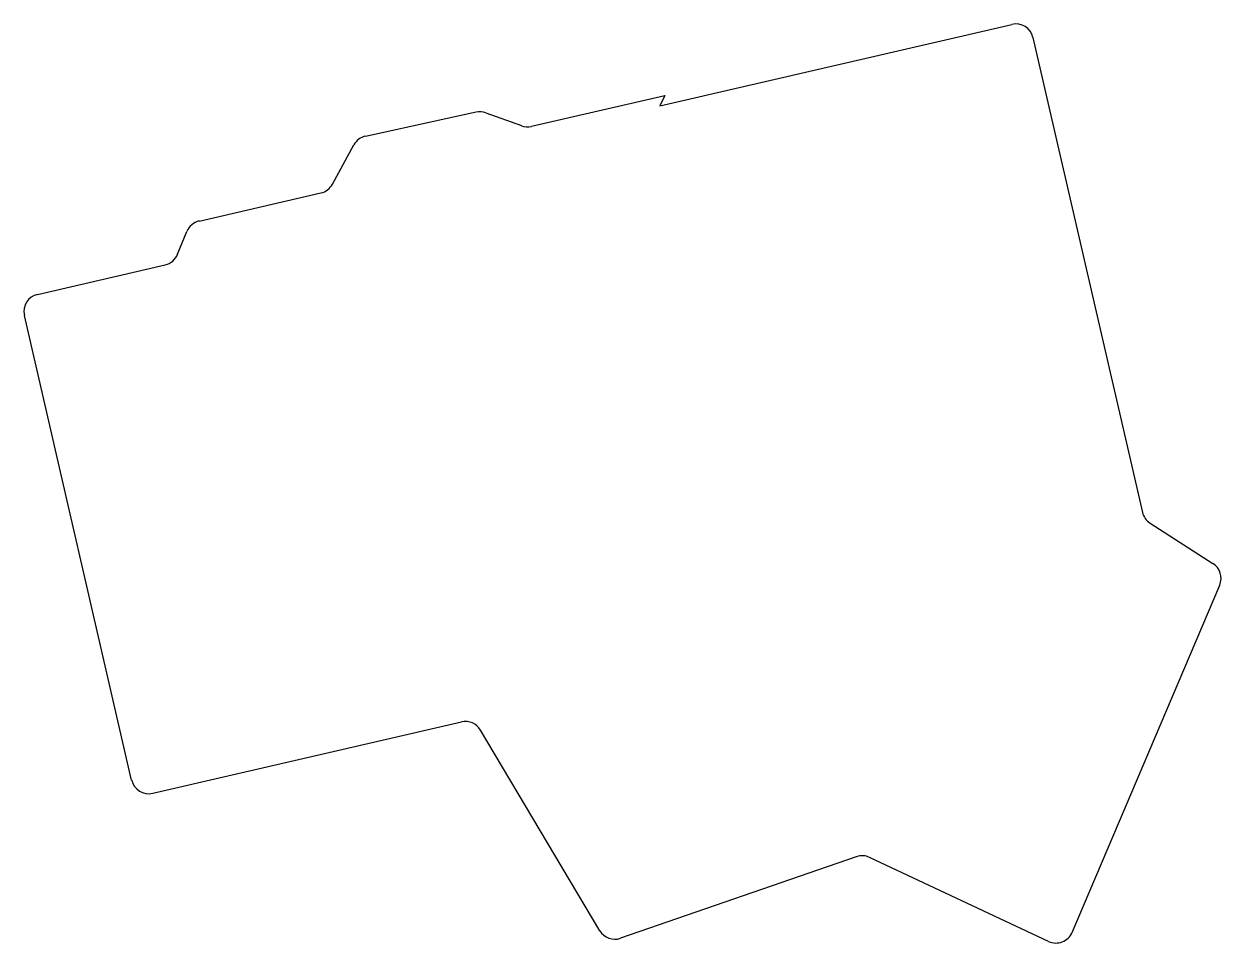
# Model space of a CAD drawing. Header units: millimetres. Extents: x 99 to 235, y -104 to 1.
import ezdxf

# ---------------------------------------------------------------- set-up
doc = ezdxf.new("R2010")
doc.units = ezdxf.units.MM

msp = doc.modelspace()

# ---------------------------------------------------------------- linework, layer by layer
for p, q in [((171.49, -8.44), (211.64, 0.83)), ((214.04, -0.67), (226.54, -54.83)), ((156.84, -10.79), (172.05, -7.28)), ((172.05, -7.28), (171.49, -8.44)), ((137.93, -11.92), (150.54, -9.16)), ((151.65, -9.24), (155.71, -10.72)), ((134.15, -17.4), (136.6, -12.91)), ((118.95, -21.6), (132.84, -18.39)), ((116.49, -25.39), (117.54, -22.8)), ((100.52, -29.96), (115.09, -26.59)), ((111.25, -85.36), (99.02, -32.36)), ((227.41, -56.06), (234.57, -60.64)), ((218.52, -102.72), (235.34, -63.11)), ((113.65, -86.86), (148.87, -78.73)), ((164.64, -102.53), (151.03, -79.66)), ((193.9, -94.1), (167.01, -103.4)), ((215.83, -103.75), (195.4, -94.17))]:
    msp.add_line(p, q)
for centre, start, end in [((212.09, -1.12), 13, 103), ((150.96, -11.12), 69.8887, 102.3236), ((156.39, -8.85), 249.8887, 283), ((138.35, -13.87), 102.3236, 151.339), ((132.39, -16.44), 283, 331.339), ((119.4, -23.54), 103, 158.008), ((114.64, -24.64), 283, 338.008), ((100.96, -31.91), 103, 193), ((228.49, -54.38), 193, 237.4029), ((233.5, -62.33), 337, 57.4029), ((149.32, -80.68), 30.7425, 103), ((113.2, -84.91), 193, 283), ((194.56, -95.99), 64.8784, 109.0928), ((166.36, -101.51), 210.7425, 289.0928), ((216.68, -101.94), 244.8784, 337)]:
    msp.add_arc(centre, 2, start, end)

doc.saveas('drawing.dxf')
